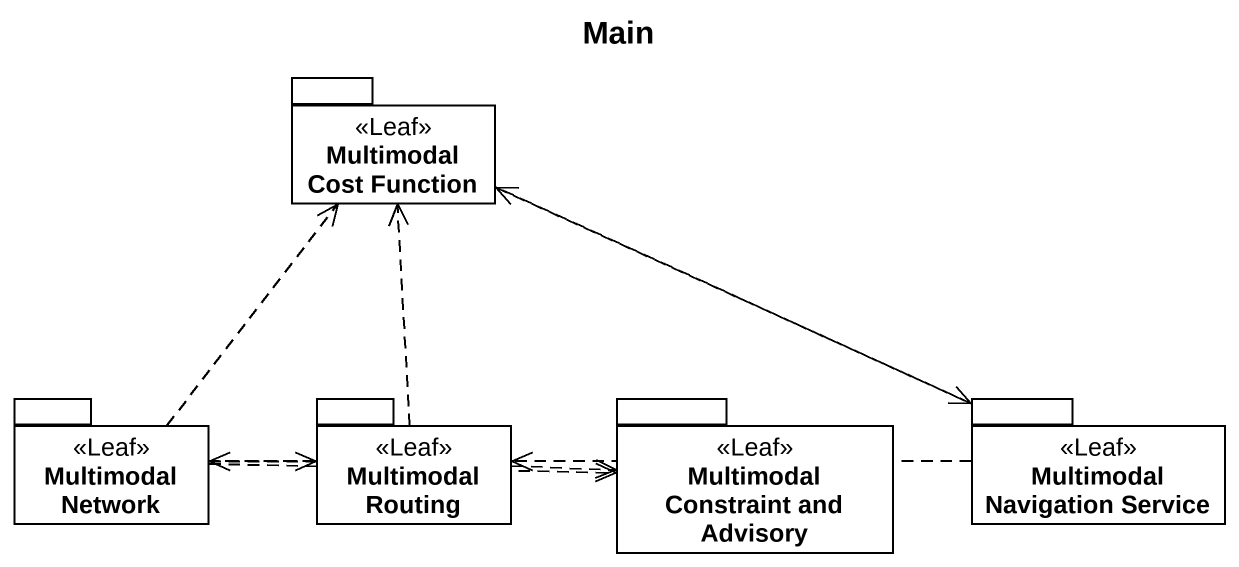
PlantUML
@startuml
title Main
package "Multimodal Cost Function" as Multimodal_Cost_Function <<Leaf>> {
}
package "Multimodal Network" as Multimodal_Network <<Leaf>> {
}
package "Multimodal Routing" as Multimodal_Routing <<Leaf>> {
}
package "Multimodal Constraint and Advisory" as Multimodal_Constraint_and <<Leaf>> {
}
package "Multimodal Navigation Service" as Multimodal_Navigation <<Leaf>> {
}
Multimodal_Cost_Function .right.> Multimodal_Navigation
Multimodal_Network .up.> Multimodal_Cost_Function
Multimodal_Network .right.> Multimodal_Routing
Multimodal_Network .right.> Multimodal_Constraint_and
Multimodal_Routing .up.> Multimodal_Cost_Function
Multimodal_Routing .left.> Multimodal_Network
Multimodal_Routing .right.> Multimodal_Constraint_and
Multimodal_Navigation .left.> Multimodal_Cost_Function
Multimodal_Navigation .left.> Multimodal_Network
Multimodal_Navigation .left.> Multimodal_Routing
@enduml
